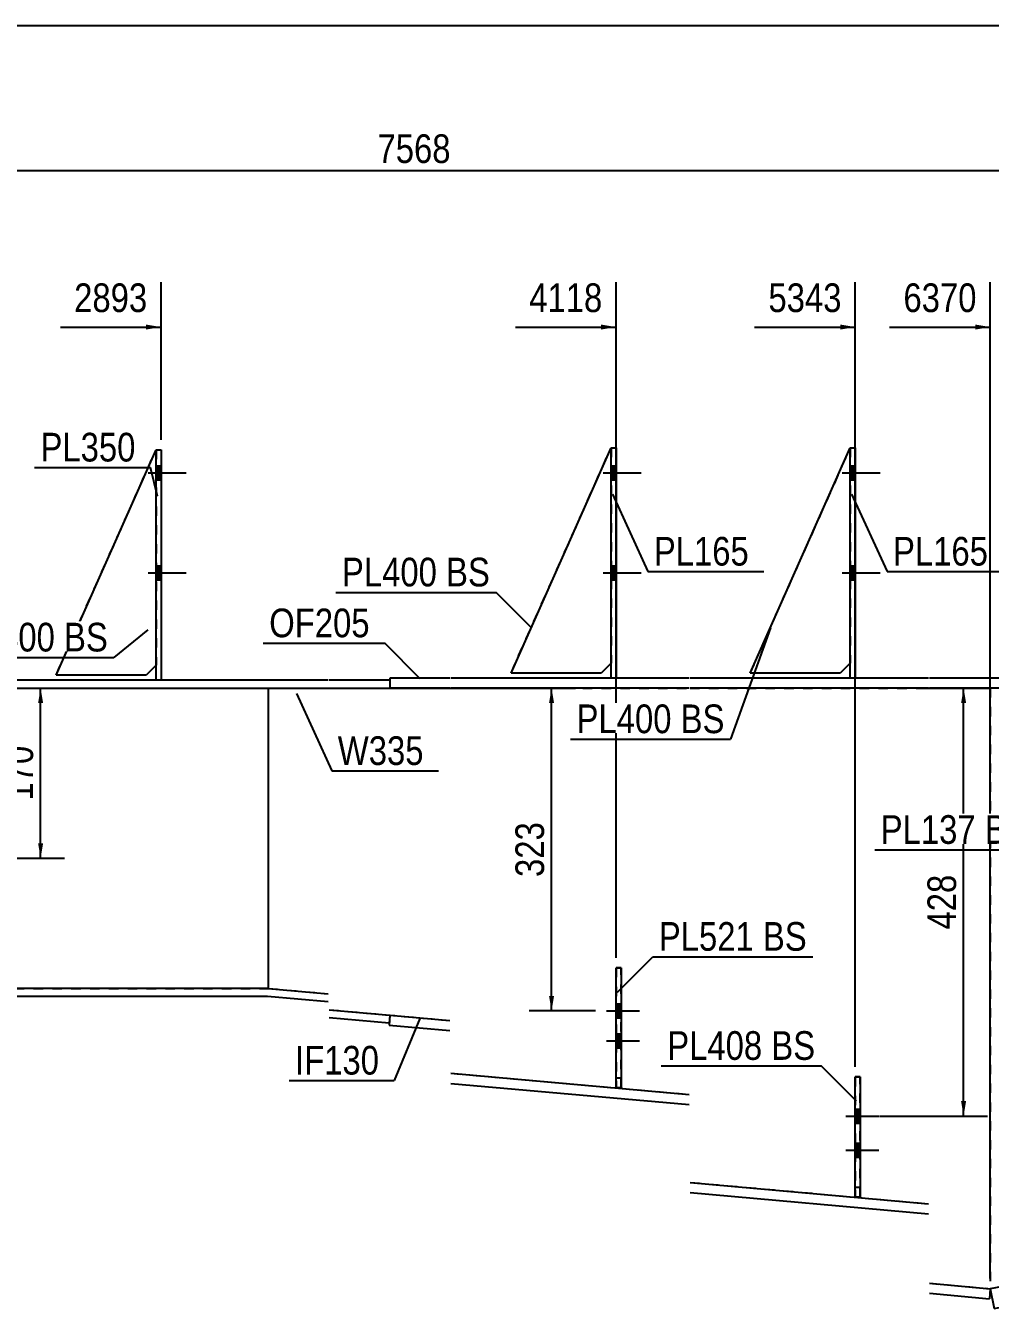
# Model space of a CAD drawing. Header units: millimetres. Extents: x -25 to 378, y -196 to 81.
# Drawn here: x 138.6 to 235, y -47 to 81.2 of the extents above; entities that cross this region are included whole.
import ezdxf

# ---------------------------------------------------------------- set-up
doc = ezdxf.new("R2010")
doc.units = ezdxf.units.MM
doc.linetypes.add('DXK_LINE_DOT1', pattern=[1.8814, 0.9407, -0.9407])
doc.linetypes.add('DXK_LINE_DOT2', pattern=[3.9198, 1.9599, -1.9599])
doc.styles.add('Arial Narrow', font='ARIALN.TTF', dxfattribs={"height": 0.2})

# ---------------------------------------------------------------- blocks, each defined once
blk = doc.blocks.new('Unknown-629107672-1201')
at = {"color": 5, "linetype": 'Continuous'}
blk.add_line((377.57, 81.18), (-22.43, 81.18), dxfattribs=at)
blk = doc.blocks.new('Bolt-629107672-1421 - 1418')
at = {"linetype": 'Continuous'}
for points in [[(221.46, 35.8), (221.46, 37.2), (220.96, 37.2), (220.96, 35.8)], [(221.46, 35.8), (221.46, 37.2), (220.96, 37.2), (220.96, 35.8)], [(221.46, 35.8), (221.46, 37.2), (220.96, 37.2), (220.96, 35.8)], [(221.46, 25.8), (221.46, 27.2), (220.96, 27.2), (220.96, 25.8)], [(221.46, 25.8), (221.46, 27.2), (220.96, 27.2), (220.96, 25.8)], [(221.46, 25.8), (221.46, 27.2), (220.96, 27.2), (220.96, 25.8)]]:
    blk.add_hatch(color=3, dxfattribs=at).paths.add_polyline_path(points)
at = {"color": 3, "linetype": 'Continuous'}
for p, q in [((220.96, 37.2), (221.46, 37.2)), ((220.96, 37.2), (221.46, 37.2)), ((220.96, 37.2), (221.46, 37.2)), ((220.16, 36.5), (223.96, 36.5)), ((220.16, 36.5), (223.96, 36.5)), ((220.16, 36.5), (223.96, 36.5)), ((220.96, 35.8), (221.46, 35.8)), ((220.96, 35.8), (221.46, 35.8)), ((220.96, 35.8), (221.46, 35.8)), ((220.96, 27.2), (221.46, 27.2)), ((220.96, 27.2), (221.46, 27.2)), ((220.96, 27.2), (221.46, 27.2)), ((220.16, 26.5), (223.96, 26.5)), ((220.16, 26.5), (223.96, 26.5)), ((220.16, 26.5), (223.96, 26.5)), ((220.96, 25.8), (221.46, 25.8)), ((220.96, 25.8), (221.46, 25.8)), ((220.96, 25.8), (221.46, 25.8))]:
    blk.add_line(p, q, dxfattribs=at)
blk = doc.blocks.new('Part-629107672-1489 - 1418')
at = {"color": 7, "linetype": 'DXK_LINE_DOT1'}
for p, q in [((0, 15), (0, -15)), ((0, 15), (7.5, 15)), ((7.6, 15), (19.6, 15)), ((19.7, 15), (43.18, 15)), ((43.28, 15), (66.73, 15)), ((66.83, 15), (108.4, 15)), ((108.5, 15), (135.5, 15)), ((135.6, 15), (162.78, 15)), ((162.78, 15), (162.78, -15)), ((0, -15), (7.5, -15)), ((7.6, -15), (19.6, -15)), ((19.7, -15), (43.18, -15)), ((43.28, -15), (66.73, -15)), ((66.83, -15), (108.4, -15)), ((108.5, -15), (135.5, -15)), ((135.6, -15), (162.78, -15))]:
    blk.add_line(p, q, dxfattribs=at)
blk = doc.blocks.new('Bolt-629107672-1425 - 1418')
at = {"linetype": 'Continuous'}
for points in [[(197.56, 35.8), (197.56, 37.2), (197.06, 37.2), (197.06, 35.8)], [(197.56, 35.8), (197.56, 37.2), (197.06, 37.2), (197.06, 35.8)], [(197.56, 35.8), (197.56, 37.2), (197.06, 37.2), (197.06, 35.8)], [(197.56, 25.8), (197.56, 27.2), (197.06, 27.2), (197.06, 25.8)], [(197.56, 25.8), (197.56, 27.2), (197.06, 27.2), (197.06, 25.8)], [(197.56, 25.8), (197.56, 27.2), (197.06, 27.2), (197.06, 25.8)]]:
    blk.add_hatch(color=3, dxfattribs=at).paths.add_polyline_path(points)
at = {"color": 3, "linetype": 'Continuous'}
for p, q in [((197.06, 37.2), (197.56, 37.2)), ((197.06, 37.2), (197.56, 37.2)), ((197.06, 37.2), (197.56, 37.2)), ((196.26, 36.5), (200.06, 36.5)), ((196.26, 36.5), (200.06, 36.5)), ((196.26, 36.5), (200.06, 36.5)), ((197.06, 35.8), (197.56, 35.8)), ((197.06, 35.8), (197.56, 35.8)), ((197.06, 35.8), (197.56, 35.8)), ((197.06, 27.2), (197.56, 27.2)), ((197.06, 27.2), (197.56, 27.2)), ((197.06, 27.2), (197.56, 27.2)), ((196.26, 26.5), (200.06, 26.5)), ((196.26, 26.5), (200.06, 26.5)), ((196.26, 26.5), (200.06, 26.5)), ((197.06, 25.8), (197.56, 25.8)), ((197.06, 25.8), (197.56, 25.8)), ((197.06, 25.8), (197.56, 25.8))]:
    blk.add_line(p, q, dxfattribs=at)
blk = doc.blocks.new('Bolt-629107672-1429 - 1418')
at = {"linetype": 'Continuous'}
for points in [[(221.46, -27.06), (221.46, -28.46), (221.96, -28.46), (221.96, -27.06)], [(221.46, -30.45), (221.46, -31.85), (221.96, -31.85), (221.96, -30.45)]]:
    blk.add_hatch(color=3, dxfattribs=at).paths.add_polyline_path(points)
at = {"color": 3, "linetype": 'Continuous'}
for p, q in [((220.51, -27.76), (223.81, -27.76)), ((221.46, -27.06), (221.96, -27.06)), ((221.46, -28.46), (221.96, -28.46)), ((221.46, -30.45), (221.96, -30.45)), ((220.51, -31.15), (223.81, -31.15)), ((221.46, -31.85), (221.96, -31.85))]:
    blk.add_line(p, q, dxfattribs=at)
blk = doc.blocks.new('Bolt-629107672-1436 - 1418')
at = {"color": 3, "linetype": 'DXK_LINE_DOT2'}
for p, q in [((220.51, -27.76), (223.81, -27.76)), ((221.46, -27.06), (221.96, -27.06)), ((221.46, -28.46), (221.96, -28.46)), ((221.46, -30.45), (221.96, -30.45)), ((220.51, -31.15), (223.81, -31.15)), ((221.46, -31.85), (221.96, -31.85))]:
    blk.add_line(p, q, dxfattribs=at)
blk = doc.blocks.new('Bolt-629107672-1438 - 1418')
at = {"linetype": 'Continuous'}
for points in [[(197.56, -16.55), (197.56, -17.95), (198.06, -17.95), (198.06, -16.55)], [(197.56, -19.55), (197.56, -20.95), (198.06, -20.95), (198.06, -19.55)]]:
    blk.add_hatch(color=3, dxfattribs=at).paths.add_polyline_path(points)
at = {"color": 3, "linetype": 'Continuous'}
for p, q in [((197.56, -16.55), (198.06, -16.55)), ((196.61, -17.25), (199.91, -17.25)), ((197.56, -17.95), (198.06, -17.95)), ((196.61, -20.25), (199.91, -20.25)), ((197.56, -19.55), (198.06, -19.55)), ((197.56, -20.95), (198.06, -20.95))]:
    blk.add_line(p, q, dxfattribs=at)
blk = doc.blocks.new('Bolt-629107672-1439 - 1418')
at = {"color": 3, "linetype": 'DXK_LINE_DOT2'}
for p, q in [((197.56, -16.55), (198.06, -16.55)), ((196.61, -17.25), (199.91, -17.25)), ((197.56, -17.95), (198.06, -17.95)), ((196.61, -20.25), (199.91, -20.25)), ((197.56, -19.55), (198.06, -19.55)), ((197.56, -20.95), (198.06, -20.95))]:
    blk.add_line(p, q, dxfattribs=at)
blk = doc.blocks.new('Part-629107672-1712 - 1418')
at = {"color": 2, "linetype": 'Continuous'}
for p, q in [((356.82, -22.11), (234.95, -45)), ((357.19, -24.08), (356.82, -22.11)), ((235.32, -46.97), (357.19, -24.08)), ((234.95, -45), (235.32, -46.97))]:
    blk.add_line(p, q, dxfattribs=at)
blk = doc.blocks.new('Bolt-629107672-1473 - 1418')
at = {"linetype": 'Continuous'}
for points in [[(152.1, 35.8), (152.1, 37.2), (151.6, 37.2), (151.6, 35.8)], [(152.1, 35.8), (152.1, 37.2), (151.6, 37.2), (151.6, 35.8)], [(152.1, 35.8), (152.1, 37.2), (151.6, 37.2), (151.6, 35.8)], [(152.1, 25.8), (152.1, 27.2), (151.6, 27.2), (151.6, 25.8)], [(152.1, 25.8), (152.1, 27.2), (151.6, 27.2), (151.6, 25.8)], [(152.1, 25.8), (152.1, 27.2), (151.6, 27.2), (151.6, 25.8)]]:
    blk.add_hatch(color=3, dxfattribs=at).paths.add_polyline_path(points)
at = {"color": 3, "linetype": 'Continuous'}
for p, q in [((151.6, 37.2), (152.1, 37.2)), ((151.6, 37.2), (152.1, 37.2)), ((151.6, 37.2), (152.1, 37.2)), ((150.8, 36.5), (154.6, 36.5)), ((150.8, 36.5), (154.6, 36.5)), ((150.8, 36.5), (154.6, 36.5)), ((151.6, 35.8), (152.1, 35.8)), ((151.6, 35.8), (152.1, 35.8)), ((151.6, 35.8), (152.1, 35.8)), ((151.6, 27.2), (152.1, 27.2)), ((151.6, 27.2), (152.1, 27.2)), ((151.6, 27.2), (152.1, 27.2)), ((150.8, 26.5), (154.6, 26.5)), ((150.8, 26.5), (154.6, 26.5)), ((150.8, 26.5), (154.6, 26.5)), ((151.6, 25.8), (152.1, 25.8)), ((151.6, 25.8), (152.1, 25.8)), ((151.6, 25.8), (152.1, 25.8))]:
    blk.add_line(p, q, dxfattribs=at)
blk = doc.blocks.new('Part-629107672-1663 - 1418')
at = {"color": 2, "linetype": 'Continuous'}
for p, q in [((151.6, 15.8), (151.6, 38.8)), ((151.6, 38.8), (152.1, 38.8)), ((152.1, 38.8), (152.1, 15.8)), ((152.1, 15.8), (151.6, 15.8))]:
    blk.add_line(p, q, dxfattribs=at)
blk = doc.blocks.new('Part-629107672-1599 - 1418')
at = {"color": 2, "linetype": 'Continuous'}
for p, q in [((197.06, 16), (197.06, 39)), ((197.06, 39), (197.56, 39)), ((197.56, 39), (197.56, 16)), ((197.56, 16), (197.06, 16))]:
    blk.add_line(p, q, dxfattribs=at)
blk = doc.blocks.new('Part-629107672-1636 - 1418')
at = {"color": 2, "linetype": 'Continuous'}
for p, q in [((220.96, 16), (220.96, 39)), ((220.96, 39), (221.46, 39)), ((221.46, 39), (221.46, 16)), ((221.46, 16), (220.96, 16))]:
    blk.add_line(p, q, dxfattribs=at)
blk = doc.blocks.new('Part-629107672-1822 - 1418')
at = {"color": 2, "linetype": 'Continuous'}
for p, q in [((174.96, -17.67), (174.88, -18.67)), ((174.96, -17.67), (180.96, -18.2)), ((174.88, -18.67), (180.96, -19.21)), ((181.06, -23.48), (204.86, -25.6)), ((181.06, -24.49), (204.86, -26.61)), ((204.96, -34.39), (228.76, -36.51)), ((204.96, -35.39), (228.76, -37.51)), ((228.86, -44.46), (234.95, -45)), ((228.86, -45.46), (234.86, -46)), ((234.95, -45), (234.86, -46))]:
    blk.add_line(p, q, dxfattribs=at)
blk = doc.blocks.new('Part-629107672-1871 - 1418')
at = {"color": 2, "linetype": 'Continuous'}
blk.add_line((162.78, 15), (162.78, -15), dxfattribs=at)
at = {"color": 7, "linetype": 'DXK_LINE_DOT1'}
for p, q in [((162.78, 15), (168.78, 15)), ((168.88, 15), (180.96, 15)), ((181.06, 15), (204.86, 15)), ((204.96, 15), (228.76, 15)), ((228.86, 15), (234.95, 15)), ((234.95, 15), (234.95, -45)), ((162.78, -15), (168.78, -15.53)), ((168.88, -17.13), (180.96, -18.2)), ((181.06, -23.48), (204.86, -25.6)), ((204.96, -34.39), (228.76, -36.51)), ((228.86, -44.46), (234.95, -45))]:
    blk.add_line(p, q, dxfattribs=at)
blk = doc.blocks.new('Part-629107672-1893 - 1418')
at = {"color": 2, "linetype": 'Continuous'}
for p, q in [((174.96, 16), (174.96, 15)), ((180.96, 16), (174.96, 16)), ((197.06, 16), (181.06, 16)), ((204.86, 16), (197.56, 16)), ((220.96, 16), (204.96, 16)), ((228.76, 16), (221.46, 16)), ((254.25, 16), (228.86, 16)), ((324.11, 16), (254.75, 16)), ((349.97, 16), (324.61, 16)), ((354.75, 16), (350.47, 16)), ((354.75, 16), (354.75, 15)), ((180.96, 15), (174.96, 15)), ((204.86, 15), (181.06, 15)), ((228.76, 15), (204.96, 15)), ((332.56, 15), (228.86, 15)), ((354.75, 15), (335.1, 15))]:
    blk.add_line(p, q, dxfattribs=at)
at = {"color": 7, "linetype": 'DXK_LINE_DOT1'}
for p, q in [((197.56, 16), (197.06, 16)), ((221.46, 16), (220.96, 16)), ((254.75, 16), (254.25, 16)), ((324.61, 16), (324.11, 16)), ((350.47, 16), (349.97, 16)), ((335.1, 15), (332.56, 15))]:
    blk.add_line(p, q, dxfattribs=at)
blk = doc.blocks.new('Part-629107672-1920 - 1418')
at = {"color": 2, "linetype": 'Continuous'}
for p, q in [((7.5, -15), (0, -15)), ((19.6, -15), (7.6, -15)), ((43.18, -15), (19.7, -15)), ((66.73, -15), (43.28, -15)), ((83.33, -15), (66.83, -15)), ((108.4, -15), (83.83, -15)), ((135.5, -15), (108.5, -15)), ((162.78, -15), (135.6, -15)), ((162.78, -15), (168.78, -15.53)), ((7.5, -15.8), (0, -15.8)), ((19.6, -15.8), (7.6, -15.8)), ((43.18, -15.8), (19.7, -15.8)), ((66.73, -15.8), (43.28, -15.8)), ((108.4, -15.8), (66.83, -15.8)), ((135.5, -15.8), (108.5, -15.8)), ((162.74, -15.8), (135.6, -15.8)), ((168.78, -16.34), (162.74, -15.8)), ((168.88, -17.13), (174.96, -17.67)), ((174.89, -18.47), (168.88, -17.93)), ((174.96, -17.67), (174.89, -18.47))]:
    blk.add_line(p, q, dxfattribs=at)
at = {"color": 7, "linetype": 'DXK_LINE_DOT1'}
blk.add_line((0, -15.8), (0, -15), dxfattribs=at)
blk = doc.blocks.new('Part-629107672-2151 - 1418')
at = {"color": 7, "linetype": 'DXK_LINE_DOT1'}
for p, q in [((197.56, -12.95), (197.56, -24.95)), ((198.06, -12.95), (197.56, -12.95)), ((198.06, -24.95), (198.06, -12.95)), ((197.56, -24.95), (198.06, -24.95))]:
    blk.add_line(p, q, dxfattribs=at)
blk = doc.blocks.new('Part-629107672-1942 - 1418')
at = {"color": 2, "linetype": 'Continuous'}
for p, q in [((7.5, 15.8), (0, 15.8)), ((19.6, 15.8), (7.6, 15.8)), ((35.7, 15.8), (19.7, 15.8)), ((43.18, 15.8), (36.2, 15.8)), ((59.28, 15.8), (43.28, 15.8)), ((66.73, 15.8), (59.78, 15.8)), ((82.83, 15.8), (66.83, 15.8)), ((108.4, 15.8), (83.33, 15.8)), ((135.5, 15.8), (108.5, 15.8)), ((151.6, 15.8), (135.6, 15.8)), ((168.78, 15.8), (152.1, 15.8)), ((174.96, 15.8), (168.88, 15.8)), ((174.96, 15.8), (174.96, 15)), ((0, 15), (7.5, 15)), ((7.6, 15), (19.6, 15)), ((19.7, 15), (43.18, 15)), ((43.28, 15), (66.73, 15)), ((66.83, 15), (108.4, 15)), ((108.5, 15), (135.5, 15)), ((135.6, 15), (168.78, 15)), ((168.88, 15), (174.96, 15))]:
    blk.add_line(p, q, dxfattribs=at)
at = {"color": 7, "linetype": 'DXK_LINE_DOT1'}
for p, q in [((0, 15.8), (0, 15)), ((36.2, 15.8), (35.7, 15.8)), ((59.78, 15.8), (59.28, 15.8)), ((83.33, 15.8), (82.83, 15.8)), ((152.1, 15.8), (151.6, 15.8))]:
    blk.add_line(p, q, dxfattribs=at)
blk = doc.blocks.new('Part-629107672-1947 - 1418')
at = {"color": 2, "linetype": 'Continuous'}
for p, q in [((210.96, 16.5), (220.96, 39)), ((220.96, 17.5), (219.96, 16.5)), ((219.96, 16.5), (210.96, 16.5))]:
    blk.add_line(p, q, dxfattribs=at)
at = {"color": 7, "linetype": 'DXK_LINE_DOT1'}
blk.add_line((220.96, 39), (220.96, 17.5), dxfattribs=at)
blk = doc.blocks.new('Part-629107672-1974 - 1418')
at = {"color": 2, "linetype": 'Continuous'}
for p, q in [((221.46, -35.85), (221.46, -23.85)), ((221.46, -23.85), (221.96, -23.85)), ((221.96, -23.85), (221.96, -35.85)), ((221.96, -35.85), (221.46, -35.85))]:
    blk.add_line(p, q, dxfattribs=at)
at = {"color": 7, "linetype": 'DXK_LINE_DOT1'}
blk.add_line((221.46, -34.85), (221.96, -34.85), dxfattribs=at)
blk = doc.blocks.new('Part-629107672-1979 - 1418')
at = {"color": 7, "linetype": 'DXK_LINE_DOT1'}
for p, q in [((141.6, 16.3), (151.6, 38.8)), ((151.6, 38.8), (151.6, 17.3)), ((151.6, 17.3), (150.6, 16.3)), ((150.6, 16.3), (141.6, 16.3))]:
    blk.add_line(p, q, dxfattribs=at)
blk = doc.blocks.new('Part-629107672-1984 - 1418')
at = {"color": 2, "linetype": 'Continuous'}
for p, q in [((141.6, 16.3), (151.6, 38.8)), ((151.6, 17.3), (150.6, 16.3)), ((150.6, 16.3), (141.6, 16.3))]:
    blk.add_line(p, q, dxfattribs=at)
blk = doc.blocks.new('Part-629107672-2097 - 1418')
at = {"color": 7, "linetype": 'DXK_LINE_DOT1'}
for p, q in [((221.46, -23.85), (221.46, -35.85)), ((221.96, -23.85), (221.46, -23.85)), ((221.96, -35.85), (221.96, -23.85)), ((221.46, -35.85), (221.96, -35.85))]:
    blk.add_line(p, q, dxfattribs=at)
blk = doc.blocks.new('Part-629107672-2102 - 1418')
at = {"color": 2, "linetype": 'Continuous'}
for p, q in [((187.06, 16.5), (197.06, 39)), ((197.06, 17.5), (196.06, 16.5)), ((196.06, 16.5), (187.06, 16.5))]:
    blk.add_line(p, q, dxfattribs=at)
at = {"color": 7, "linetype": 'DXK_LINE_DOT1'}
blk.add_line((197.06, 39), (197.06, 17.5), dxfattribs=at)
blk = doc.blocks.new('Part-629107672-2129 - 1418')
at = {"color": 2, "linetype": 'Continuous'}
for p, q in [((197.56, -24.95), (197.56, -12.95)), ((197.56, -12.95), (198.06, -12.95)), ((198.06, -12.95), (198.06, -24.95)), ((198.06, -24.95), (197.56, -24.95))]:
    blk.add_line(p, q, dxfattribs=at)
at = {"color": 7, "linetype": 'DXK_LINE_DOT1'}
blk.add_line((197.56, -23.95), (198.06, -23.95), dxfattribs=at)
blk = doc.blocks.new('Part-629107672-2156 - 1418')
at = {"color": 7, "linetype": 'DXK_LINE_DOT1'}
for p, q in [((210.96, 16.5), (220.96, 39)), ((220.96, 17.5), (219.96, 16.5)), ((219.96, 16.5), (210.96, 16.5))]:
    blk.add_line(p, q, dxfattribs=at)
blk = doc.blocks.new('Part-629107672-2176 - 1418')
at = {"color": 7, "linetype": 'DXK_LINE_DOT1'}
for p, q in [((187.06, 16.5), (197.06, 39)), ((197.06, 17.5), (196.06, 16.5)), ((196.06, 16.5), (187.06, 16.5))]:
    blk.add_line(p, q, dxfattribs=at)
blk = doc.blocks.new('StraightDimension-629107672-3631 - 1418')
at = {"linetype": 'Continuous'}
blk.add_hatch(color=7, dxfattribs=at).paths.add_polyline_path([(233.45, 51.32), (234.95, 51.07), (233.45, 50.82)])
at = {"color": 7, "linetype": 'Continuous'}
for p, q in [((234.95, -44), (234.95, 55.57)), ((224.89, 51.07), (234.95, 51.07))]:
    blk.add_line(p, q, dxfattribs=at)
at = {"color": 0}
blk.add_wipeout([(234.18, 51.97), (234.18, 56.17), (225.67, 56.17), (225.67, 51.97)], dxfattribs=at)
at = {"color": 3, "style": 'Arial Narrow'}
blk.add_text('6370', height=2.863, dxfattribs=at).set_placement((226.27, 52.57))
blk = doc.blocks.new('StraightDimension-629107672-2643 - 1418')
at = {"linetype": 'Continuous'}
for points in [[(139.81, 13.5), (140.06, 15), (140.31, 13.5)], [(140.31, -0.5), (140.06, -2), (139.81, -0.5)]]:
    blk.add_hatch(color=7, dxfattribs=at).paths.add_polyline_path(points)
at = {"color": 7, "linetype": 'Continuous'}
for p, q in [((123, 15), (142.46, 15)), ((140.06, -2), (140.06, 15)), ((95.9, -2), (142.46, -2))]:
    blk.add_line(p, q, dxfattribs=at)
at = {"color": 0}
blk.add_wipeout([(139.91, 9.84), (135.71, 9.84), (135.71, 3.16), (139.91, 3.16)], dxfattribs=at)
at = {"color": 3, "style": 'Arial Narrow'}
blk.add_text('170', height=2.863, rotation=90.0002, dxfattribs=at).set_placement((139.31, 3.76))
blk = doc.blocks.new('StraightDimension-629107672-2209 - 1418')
at = {"color": 7, "linetype": 'Continuous'}
blk.add_line((0, 66.71), (354.75, 66.71), dxfattribs=at)
at = {"color": 0}
blk.add_wipeout([(181.63, 66.86), (181.63, 71.06), (173.12, 71.06), (173.12, 66.86)], dxfattribs=at)
at = {"color": 3, "style": 'Arial Narrow'}
blk.add_text('7568', height=2.863, dxfattribs=at).set_placement((173.72, 67.46))
blk = doc.blocks.new('StraightDimension-629107672-2513 - 1418')
at = {"linetype": 'Continuous'}
for points in [[(232.03, 13.5), (232.28, 15), (232.53, 13.5)], [(232.53, -26.26), (232.28, -27.76), (232.03, -26.26)]]:
    blk.add_hatch(color=7, dxfattribs=at).paths.add_polyline_path(points)
at = {"color": 7, "linetype": 'Continuous'}
for p, q in [((227.98, 15), (234.68, 15)), ((232.28, -27.76), (232.28, 15)), ((223.89, -27.76), (234.68, -27.76))]:
    blk.add_line(p, q, dxfattribs=at)
at = {"color": 0}
blk.add_wipeout([(232.13, -3.04), (227.93, -3.04), (227.93, -9.72), (232.13, -9.72)], dxfattribs=at)
at = {"color": 3, "style": 'Arial Narrow'}
blk.add_text('428', height=2.863, rotation=90.0002, dxfattribs=at).set_placement((231.53, -9.12))
blk = doc.blocks.new('StraightDimension-629107672-2603 - 1418')
at = {"linetype": 'Continuous'}
for points in [[(190.86, 13.5), (191.11, 15), (191.36, 13.5)], [(191.36, -15.75), (191.11, -17.25), (190.86, -15.75)]]:
    blk.add_hatch(color=7, dxfattribs=at).paths.add_polyline_path(points)
at = {"color": 7, "linetype": 'Continuous'}
for p, q in [((67.81, 15), (193.51, 15)), ((191.11, -17.25), (191.11, 15)), ((195.49, -17.25), (188.86, -17.25))]:
    blk.add_line(p, q, dxfattribs=at)
at = {"color": 0}
blk.add_wipeout([(190.96, 2.22), (186.76, 2.22), (186.76, -4.47), (190.96, -4.47)], dxfattribs=at)
at = {"color": 3, "style": 'Arial Narrow'}
blk.add_text('323', height=2.863, rotation=90.0002, dxfattribs=at).set_placement((190.36, -3.87))
blk = doc.blocks.new('StraightDimension-629107672-3632 - 1418')
at = {"linetype": 'Continuous'}
blk.add_hatch(color=7, dxfattribs=at).paths.add_polyline_path([(219.96, 51.32), (221.46, 51.07), (219.96, 50.82)])
at = {"color": 7, "linetype": 'Continuous'}
for p, q in [((221.46, -22.85), (221.46, 55.57)), ((211.4, 51.07), (221.46, 51.07))]:
    blk.add_line(p, q, dxfattribs=at)
at = {"color": 0}
blk.add_wipeout([(220.69, 51.97), (220.69, 56.17), (212.18, 56.17), (212.18, 51.97)], dxfattribs=at)
at = {"color": 3, "style": 'Arial Narrow'}
blk.add_text('5343', height=2.863, dxfattribs=at).set_placement((212.78, 52.57))
blk = doc.blocks.new('StraightDimension-629107672-3633 - 1418')
at = {"linetype": 'Continuous'}
blk.add_hatch(color=7, dxfattribs=at).paths.add_polyline_path([(196.06, 51.32), (197.56, 51.07), (196.06, 50.82)])
at = {"color": 7, "linetype": 'Continuous'}
for p, q in [((197.56, -11.95), (197.56, 55.57)), ((187.5, 51.07), (197.56, 51.07))]:
    blk.add_line(p, q, dxfattribs=at)
at = {"color": 0}
blk.add_wipeout([(196.79, 51.97), (196.79, 56.17), (188.28, 56.17), (188.28, 51.97)], dxfattribs=at)
at = {"color": 3, "style": 'Arial Narrow'}
blk.add_text('4118', height=2.863, dxfattribs=at).set_placement((188.88, 52.57))
blk = doc.blocks.new('StraightDimension-629107672-3634 - 1418')
at = {"linetype": 'Continuous'}
blk.add_hatch(color=7, dxfattribs=at).paths.add_polyline_path([(150.6, 51.32), (152.1, 51.07), (150.6, 50.82)])
at = {"color": 7, "linetype": 'Continuous'}
for p, q in [((152.1, 39.8), (152.1, 55.57)), ((142.04, 51.07), (152.1, 51.07))]:
    blk.add_line(p, q, dxfattribs=at)
at = {"color": 0}
blk.add_wipeout([(151.32, 51.97), (151.32, 56.17), (142.81, 56.17), (142.81, 51.97)], dxfattribs=at)
at = {"color": 3, "style": 'Arial Narrow'}
blk.add_text('2893', height=2.863, dxfattribs=at).set_placement((143.41, 52.57))
blk = doc.blocks.new('MarkSet-629107672-2778 - 1418')
at = {"color": 0}
for points in [[(179.67, 25.16), (179.67, 28.16), (170.17, 28.16), (170.17, 25.16)], [(184.96, 25.16), (184.96, 28.16), (180.57, 28.16), (180.57, 25.16)]]:
    blk.add_wipeout(points, dxfattribs=at)
for points in [[(179.67, 25.16), (179.67, 28.16), (170.17, 28.16), (170.17, 25.16)], [(184.96, 25.16), (184.96, 28.16), (180.57, 28.16), (180.57, 25.16)]]:
    blk.add_wipeout(points, dxfattribs=at)
at = {"color": 7, "linetype": 'Continuous'}
for p in [(169.57, 24.56), (189.09, 21.03)]:
    blk.add_line(p, (185.56, 24.56), dxfattribs=at)
at = {"color": 3, "style": 'Arial Narrow'}
for s, p in [('PL400', (170.17, 25.16)), ('BS', (180.57, 25.16))]:
    blk.add_text(s, height=2.863, dxfattribs=at).set_placement(p)
blk = doc.blocks.new('MarkSet-629107672-2853 - 1418')
at = {"color": 0}
for points in [[(203.11, 10.5), (203.11, 13.5), (193.61, 13.5), (193.61, 10.5)], [(208.39, 10.5), (208.39, 13.5), (204.01, 13.5), (204.01, 10.5)]]:
    blk.add_wipeout(points, dxfattribs=at)
for points in [[(203.11, 10.5), (203.11, 13.5), (193.61, 13.5), (193.61, 10.5)], [(208.39, 10.5), (208.39, 13.5), (204.01, 13.5), (204.01, 10.5)]]:
    blk.add_wipeout(points, dxfattribs=at)
at = {"color": 7, "linetype": 'Continuous'}
for p in [(212.99, 21.03), (193.01, 9.9)]:
    blk.add_line(p, (208.99, 9.9), dxfattribs=at)
at = {"color": 3, "style": 'Arial Narrow'}
for s, p in [('PL400', (193.61, 10.5)), ('BS', (204.01, 10.5))]:
    blk.add_text(s, height=2.863, dxfattribs=at).set_placement(p)
blk = doc.blocks.new('Mark-629107672-1659 - 1418')
at = {"color": 7, "linetype": 'Continuous'}
blk.add_line((151.73, 34.17), (151.05, 37.04), dxfattribs=at)
at = {"color": 0}
blk.add_wipeout([(149.55, 37.64), (149.55, 40.64), (140.05, 40.64), (140.05, 37.64)], dxfattribs=at)
blk.add_wipeout([(149.55, 37.64), (149.55, 40.64), (140.05, 40.64), (140.05, 37.64)], dxfattribs=at)
at = {"color": 7, "linetype": 'Continuous'}
blk.add_line((139.45, 37.04), (151.05, 37.04), dxfattribs=at)
at = {"color": 3, "style": 'Arial Narrow'}
blk.add_text('PL350', height=2.863, dxfattribs=at).set_placement((140.05, 37.64))
blk = doc.blocks.new('Mark-629107672-1595 - 1418')
at = {"color": 0}
blk.add_wipeout([(210.83, 27.24), (210.83, 30.24), (201.33, 30.24), (201.33, 27.24)], dxfattribs=at)
blk.add_wipeout([(210.83, 27.24), (210.83, 30.24), (201.33, 30.24), (201.33, 27.24)], dxfattribs=at)
at = {"color": 7, "linetype": 'Continuous'}
for p, q in [((197.19, 34.37), (200.73, 26.64)), ((200.73, 26.64), (212.33, 26.64))]:
    blk.add_line(p, q, dxfattribs=at)
at = {"color": 3, "style": 'Arial Narrow'}
blk.add_text('PL165', height=2.863, dxfattribs=at).set_placement((201.33, 27.24))
blk = doc.blocks.new('Mark-629107672-1632 - 1418')
at = {"color": 0}
blk.add_wipeout([(234.73, 27.24), (234.73, 30.24), (225.23, 30.24), (225.23, 27.24)], dxfattribs=at)
blk.add_wipeout([(234.73, 27.24), (234.73, 30.24), (225.23, 30.24), (225.23, 27.24)], dxfattribs=at)
at = {"color": 7, "linetype": 'Continuous'}
for p, q in [((221.09, 34.37), (224.63, 26.64)), ((224.63, 26.64), (236.23, 26.64))]:
    blk.add_line(p, q, dxfattribs=at)
at = {"color": 3, "style": 'Arial Narrow'}
blk.add_text('PL165', height=2.863, dxfattribs=at).set_placement((225.23, 27.24))
blk = doc.blocks.new('Mark-629107672-1818 - 1418')
at = {"color": 7, "linetype": 'Continuous'}
blk.add_line((177.96, -18), (175.38, -24.21), dxfattribs=at)
at = {"color": 0}
blk.add_wipeout([(173.88, -23.61), (173.88, -20.61), (165.48, -20.61), (165.48, -23.61)], dxfattribs=at)
blk.add_wipeout([(173.88, -23.61), (173.88, -20.61), (165.48, -20.61), (165.48, -23.61)], dxfattribs=at)
at = {"color": 7, "linetype": 'Continuous'}
blk.add_line((164.88, -24.21), (175.38, -24.21), dxfattribs=at)
at = {"color": 3, "style": 'Arial Narrow'}
blk.add_text('IF130', height=2.863, dxfattribs=at).set_placement((165.48, -23.61))
blk = doc.blocks.new('Mark-629107672-1867 - 1418')
at = {"color": 0}
blk.add_wipeout([(178.33, 7.32), (178.33, 10.32), (169.75, 10.32), (169.75, 7.32)], dxfattribs=at)
blk.add_wipeout([(178.33, 7.32), (178.33, 10.32), (169.75, 10.32), (169.75, 7.32)], dxfattribs=at)
at = {"color": 7, "linetype": 'Continuous'}
for p, q in [((165.61, 14.45), (169.15, 6.72)), ((169.15, 6.72), (179.83, 6.72))]:
    blk.add_line(p, q, dxfattribs=at)
at = {"color": 3, "style": 'Arial Narrow'}
blk.add_text('W335', height=2.863, dxfattribs=at).set_placement((169.75, 7.32))
blk = doc.blocks.new('Mark-629107672-1889 - 1418')
at = {"color": 7, "linetype": 'Continuous'}
blk.add_line((177.99, 15.94), (174.45, 19.48), dxfattribs=at)
at = {"color": 0}
blk.add_wipeout([(172.95, 20.08), (172.95, 23.08), (162.9, 23.08), (162.9, 20.08)], dxfattribs=at)
blk.add_wipeout([(172.95, 20.08), (172.95, 23.08), (162.9, 23.08), (162.9, 20.08)], dxfattribs=at)
at = {"color": 7, "linetype": 'Continuous'}
blk.add_line((162.3, 19.48), (174.45, 19.48), dxfattribs=at)
at = {"color": 3, "style": 'Arial Narrow'}
blk.add_text('OF205', height=2.863, dxfattribs=at).set_placement((162.9, 20.08))
blk = doc.blocks.new('MarkSet-629107672-2766 - 1418')
at = {"color": 0}
for points in [[(211.33, -11.24), (211.33, -8.24), (201.83, -8.24), (201.83, -11.24)], [(216.62, -11.24), (216.62, -8.24), (212.23, -8.24), (212.23, -11.24)]]:
    blk.add_wipeout(points, dxfattribs=at)
for points in [[(211.33, -11.24), (211.33, -8.24), (201.83, -8.24), (201.83, -11.24)], [(216.62, -11.24), (216.62, -8.24), (212.23, -8.24), (212.23, -11.24)]]:
    blk.add_wipeout(points, dxfattribs=at)
at = {"color": 7, "linetype": 'Continuous'}
for p, q in [((197.69, -15.38), (201.23, -11.84)), ((201.23, -11.84), (217.22, -11.84))]:
    blk.add_line(p, q, dxfattribs=at)
at = {"color": 3, "style": 'Arial Narrow'}
for s, p in [('PL521', (201.83, -11.24)), ('BS', (212.23, -11.24))]:
    blk.add_text(s, height=2.863, dxfattribs=at).set_placement(p)
blk = doc.blocks.new('MarkSet-629107672-2801 - 1418')
at = {"color": 0}
for points in [[(212.17, -22.14), (212.17, -19.14), (202.67, -19.14), (202.67, -22.14)], [(217.46, -22.14), (217.46, -19.14), (213.07, -19.14), (213.07, -22.14)]]:
    blk.add_wipeout(points, dxfattribs=at)
for points in [[(212.17, -22.14), (212.17, -19.14), (202.67, -19.14), (202.67, -22.14)], [(217.46, -22.14), (217.46, -19.14), (213.07, -19.14), (213.07, -22.14)]]:
    blk.add_wipeout(points, dxfattribs=at)
at = {"color": 7, "linetype": 'Continuous'}
for p in [(202.07, -22.74), (221.59, -26.28)]:
    blk.add_line(p, (218.06, -22.74), dxfattribs=at)
at = {"color": 3, "style": 'Arial Narrow'}
for s, p in [('PL408', (202.67, -22.14)), ('BS', (213.07, -22.14))]:
    blk.add_text(s, height=2.863, dxfattribs=at).set_placement(p)
blk = doc.blocks.new('MarkSet-629107672-2841 - 1418')
at = {"color": 0}
for points in [[(233.51, -0.56), (233.51, 2.44), (224, 2.44), (224, -0.56)], [(238.79, -0.56), (238.79, 2.44), (234.41, 2.44), (234.41, -0.56)]]:
    blk.add_wipeout(points, dxfattribs=at)
for points in [[(233.51, -0.56), (233.51, 2.44), (224, 2.44), (224, -0.56)], [(238.79, -0.56), (238.79, 2.44), (234.41, 2.44), (234.41, -0.56)]]:
    blk.add_wipeout(points, dxfattribs=at)
at = {"color": 7, "linetype": 'Continuous'}
for p in [(242.37, 3.5), (223.4, -1.16)]:
    blk.add_line(p, (239.39, -1.16), dxfattribs=at)
at = {"color": 3, "style": 'Arial Narrow'}
for s, p in [('PL137', (224, -0.56)), ('BS', (234.41, -0.56))]:
    blk.add_text(s, height=2.863, dxfattribs=at).set_placement(p)
blk = doc.blocks.new('MarkSet-629107672-2847 - 1418')
at = {"color": 0}
for points in [[(141.5, 18.66), (141.5, 21.66), (132, 21.66), (132, 18.66)], [(146.78, 18.66), (146.78, 21.66), (142.4, 21.66), (142.4, 18.66)]]:
    blk.add_wipeout(points, dxfattribs=at)
for points in [[(141.5, 18.66), (141.5, 21.66), (132, 21.66), (132, 18.66)], [(146.78, 18.66), (146.78, 21.66), (142.4, 21.66), (142.4, 18.66)]]:
    blk.add_wipeout(points, dxfattribs=at)
at = {"color": 7, "linetype": 'Continuous'}
for p in [(150.78, 20.83), (131.4, 18.06)]:
    blk.add_line(p, (147.38, 18.06), dxfattribs=at)
at = {"color": 3, "style": 'Arial Narrow'}
for s, p in [('PL400', (132, 18.66)), ('BS', (142.4, 18.66))]:
    blk.add_text(s, height=2.863, dxfattribs=at).set_placement(p)

msp = doc.modelspace()

# ---------------------------------------------------------------- block references
for name in ['Unknown-629107672-1201', 'Part-629107672-1979 - 1418', 'Part-629107672-1984 - 1418', 'Part-629107672-1663 - 1418', 'Part-629107672-2102 - 1418', 'Part-629107672-2176 - 1418', 'Part-629107672-1599 - 1418', 'Part-629107672-1947 - 1418', 'Part-629107672-2156 - 1418', 'Part-629107672-1636 - 1418', 'Bolt-629107672-1473 - 1418', 'Bolt-629107672-1425 - 1418', 'Bolt-629107672-1421 - 1418', 'Part-629107672-1942 - 1418', 'Part-629107672-1893 - 1418', 'Part-629107672-1489 - 1418', 'Part-629107672-1871 - 1418', 'Part-629107672-2151 - 1418', 'Part-629107672-2129 - 1418', 'Part-629107672-1920 - 1418', 'Bolt-629107672-1438 - 1418', 'Bolt-629107672-1439 - 1418', 'Part-629107672-1822 - 1418', 'Part-629107672-1712 - 1418', 'Part-629107672-1974 - 1418', 'Part-629107672-2097 - 1418', 'Bolt-629107672-1429 - 1418', 'Bolt-629107672-1436 - 1418']:
    msp.add_blockref(name, (0, 0))

# ---------------------------------------------------------------- next in the draw order: block references
for name in ['StraightDimension-629107672-3631 - 1418', 'StraightDimension-629107672-2643 - 1418', 'Mark-629107672-1818 - 1418']:
    msp.add_blockref(name, (0, 0))

# ---------------------------------------------------------------- next in the draw order: block references
for name in ['StraightDimension-629107672-2209 - 1418', 'StraightDimension-629107672-2603 - 1418', 'StraightDimension-629107672-2513 - 1418']:
    msp.add_blockref(name, (0, 0))

# ---------------------------------------------------------------- next in the draw order: block references
for name in ['StraightDimension-629107672-3634 - 1418', 'StraightDimension-629107672-3633 - 1418', 'StraightDimension-629107672-3632 - 1418', 'MarkSet-629107672-2847 - 1418', 'Mark-629107672-1867 - 1418', 'MarkSet-629107672-2841 - 1418']:
    msp.add_blockref(name, (0, 0))

# ---------------------------------------------------------------- next in the draw order: block references
for name in ['Mark-629107672-1659 - 1418', 'Mark-629107672-1595 - 1418', 'Mark-629107672-1632 - 1418', 'MarkSet-629107672-2778 - 1418', 'MarkSet-629107672-2853 - 1418', 'MarkSet-629107672-2766 - 1418', 'MarkSet-629107672-2801 - 1418']:
    msp.add_blockref(name, (0, 0))

# ---------------------------------------------------------------- next in the draw order: block references
msp.add_blockref('Mark-629107672-1889 - 1418', (0, 0))

doc.saveas('drawing.dxf')
